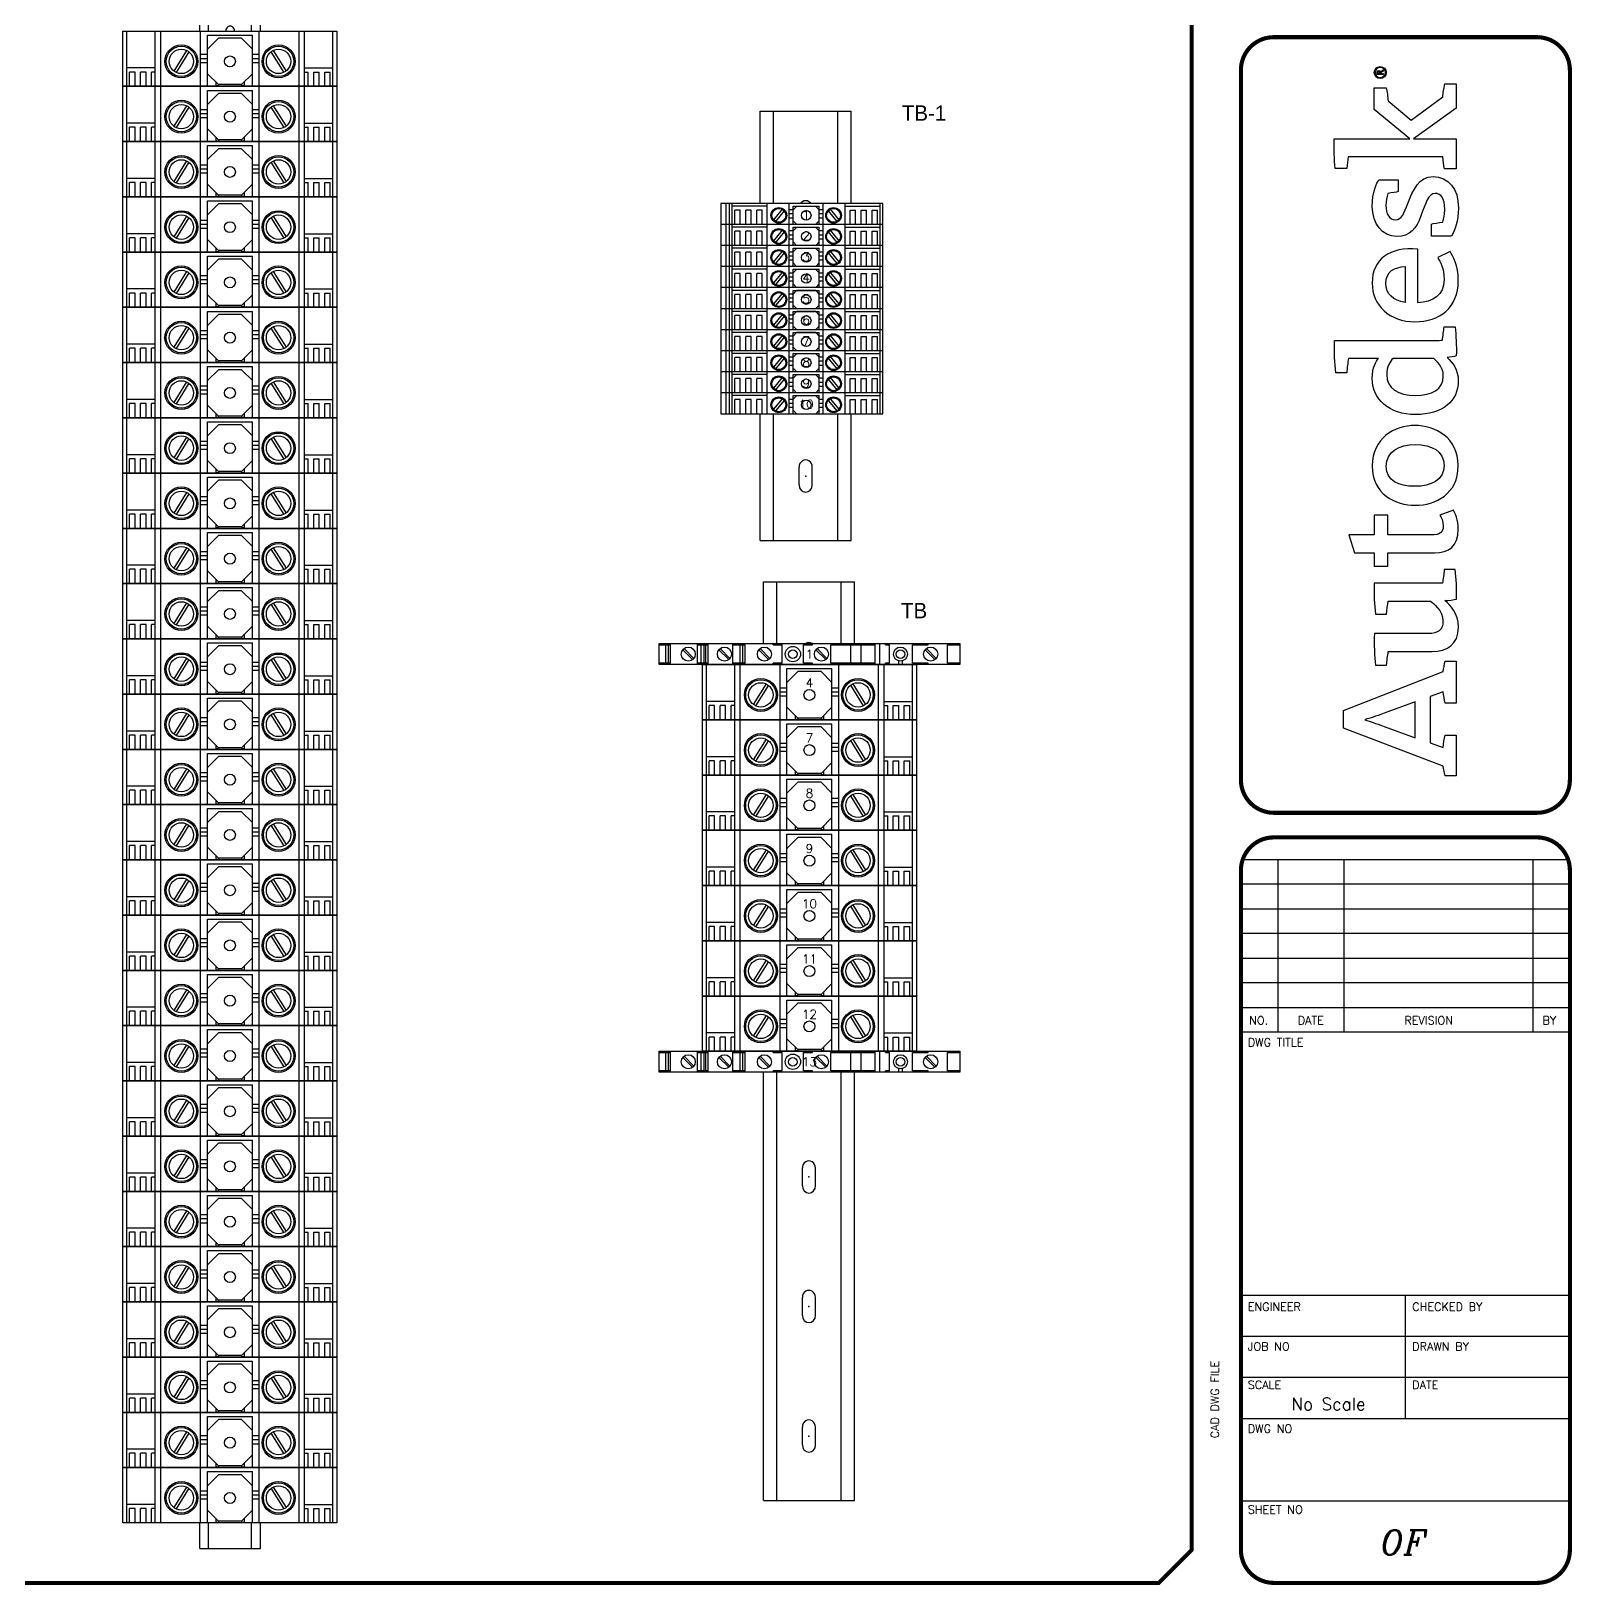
# Model space of a CAD drawing. Header units: inches. Extents: x 0 to 100, y 0 to 67.
# Drawn here: x 65.32 to 100.45, y 0.05 to 35.48 of the extents above; entities that cross this region are included whole.
import ezdxf
from ezdxf.enums import TextEntityAlignment as Align

# ---------------------------------------------------------------- set-up
doc = ezdxf.new("R2010")
doc.units = ezdxf.units.IN
doc.header["$MEASUREMENT"] = 0
for name, color, linetype in [('DEMO-MISC', 7, 'Continuous'), ('LAYER_1', 160, 'Continuous'), ('PSYMS', 7, 'Continuous'), ('PTERM', 7, 'Continuous'), ('TITLE', 7, 'Continuous')]:
    doc.layers.add(name, color=color, linetype=linetype)
doc.styles.add('ITALIC', font='ITALIC')
doc.styles.add('SIMPLEX', font='SIMPLEX')
doc.styles.add('WD', font='romans.shx')

# ---------------------------------------------------------------- blocks, each defined once
blk = doc.blocks.new('VDIN22B3')
for p, q in [((-0.69, 39.37), (0.69, 39.37)), ((-0.69, 0), (-0.69, 39.37)), ((-0.49, 0), (-0.49, 39.37)), ((0.49, 0), (0.49, 39.37)), ((0.69, 0), (0.69, 39.37)), ((-0.1, 38.274), (-0.1, 38.546)), ((0.1, 38.274), (0.1, 38.546)), ((-0.1, 36.304), (-0.1, 36.576)), ((0.1, 36.304), (0.1, 36.576)), ((-0.1, 34.334), (-0.1, 34.606)), ((0.1, 34.334), (0.1, 34.606)), ((-0.1, 32.364), (-0.1, 32.636)), ((0.1, 32.364), (0.1, 32.636)), ((-0.1, 30.394), (-0.1, 30.666)), ((0.1, 30.394), (0.1, 30.666)), ((-0.1, 28.424), (-0.1, 28.696)), ((0.1, 28.424), (0.1, 28.696)), ((-0.1, 26.454), (-0.1, 26.726)), ((0.1, 26.454), (0.1, 26.726)), ((-0.1, 24.484), (-0.1, 24.756)), ((0.1, 24.484), (0.1, 24.756)), ((-0.1, 22.514), (-0.1, 22.786)), ((0.1, 22.514), (0.1, 22.786)), ((-0.1, 20.544), (-0.1, 20.816)), ((0.1, 20.544), (0.1, 20.816)), ((-0.1, 18.574), (-0.1, 18.846)), ((0.1, 18.574), (0.1, 18.846)), ((-0.1, 16.604), (-0.1, 16.876)), ((0.1, 16.604), (0.1, 16.876)), ((-0.1, 14.634), (-0.1, 14.906)), ((0.1, 14.634), (0.1, 14.906)), ((-0.1, 12.664), (-0.1, 12.936)), ((0.1, 12.664), (0.1, 12.936)), ((-0.1, 10.694), (-0.1, 10.966)), ((0.1, 10.694), (0.1, 10.966)), ((-0.1, 8.724), (-0.1, 8.996)), ((0.1, 8.724), (0.1, 8.996)), ((-0.1, 6.754), (-0.1, 7.026)), ((0.1, 6.754), (0.1, 7.026)), ((-0.1, 4.784), (-0.1, 5.056)), ((0.1, 4.784), (0.1, 5.056)), ((-0.1, 2.814), (-0.1, 3.086)), ((0.1, 2.814), (0.1, 3.086)), ((-0.1, 0.844), (-0.1, 1.116)), ((0.1, 0.844), (0.1, 1.116)), ((-0.69, 0), (0.69, 0))]:
    blk.add_line(p, q)
for centre, start_param, end_param in [((0, 38.546), 4.712386, 7.853986), ((0, 38.274), 1.570796, 4.712386), ((0, 36.576), 4.712386, 7.853986), ((0, 36.304), 1.570796, 4.712386), ((0, 34.606), 4.712386, 7.853986), ((0, 34.334), 1.570796, 4.712386), ((0, 32.636), 4.712386, 7.853986), ((0, 32.364), 1.570796, 4.712386), ((0, 30.666), 4.712386, 7.853986), ((0, 30.394), 1.570796, 4.712386), ((0, 28.696), 4.712386, 7.853986), ((0, 28.424), 1.570796, 4.712386), ((0, 26.726), 4.712386, 7.853986), ((0, 26.454), 1.570796, 4.712386), ((0, 24.756), 4.712386, 7.853986), ((0, 24.484), 1.570796, 4.712386), ((0, 22.786), 4.712386, 7.853986), ((0, 22.514), 1.570796, 4.712386), ((0, 20.816), 4.712386, 7.853986), ((0, 20.544), 1.570796, 4.712386), ((0, 18.846), 4.712386, 7.853986), ((0, 18.574), 1.570796, 4.712386), ((0, 16.876), 4.712386, 7.853986), ((0, 16.604), 1.570796, 4.712386), ((0, 14.906), 4.712386, 7.853986), ((0, 14.634), 1.570796, 4.712386), ((0, 12.936), 4.712386, 7.853986), ((0, 12.664), 1.570796, 4.712386), ((0, 10.966), 4.712386, 7.853986), ((0, 10.694), 1.570796, 4.712386), ((0, 8.996), 4.712386, 7.853986), ((0, 8.724), 1.570796, 4.712386), ((0, 7.026), 4.712386, 7.853986), ((0, 6.754), 1.570796, 4.712386), ((0, 5.056), 4.712386, 7.853986), ((0, 4.784), 1.570796, 4.712386), ((0, 3.086), 4.712386, 7.853986), ((0, 2.814), 1.570796, 4.712386), ((0, 1.116), 4.712386, 7.853986), ((0, 0.844), 1.570796, 4.712386)]:
    blk.add_ellipse(centre, major_axis=(0, 0.109), ratio=0.917668, start_param=start_param, end_param=end_param)
for p in [(0, 38.41), (0, 36.44), (0, 34.47), (0, 32.5), (0, 30.53), (0, 28.56), (0, 26.59), (0, 24.62), (0, 22.65), (0, 20.68), (0, 18.71), (0, 16.74), (0, 14.77), (0, 12.8), (0, 10.83), (0, 8.86), (0, 6.89), (0, 4.92), (0, 2.95), (0, 0.98)]:
    blk.add_point(p)
blk = doc.blocks.new('VDIN24DD')
for p, q in [((-0.69, 6.527), (0.69, 6.527)), ((-0.69, 0), (-0.69, 6.527)), ((-0.49, 0), (-0.49, 6.527)), ((0.49, 0), (0.49, 6.527)), ((0.69, 0), (0.69, 6.527)), ((-0.1, 4.784), (-0.1, 5.056)), ((0.1, 4.784), (0.1, 5.056)), ((-0.1, 2.814), (-0.1, 3.086)), ((0.1, 2.814), (0.1, 3.086)), ((-0.1, 0.844), (-0.1, 1.116)), ((0.1, 0.844), (0.1, 1.116)), ((-0.69, 0), (0.69, 0))]:
    blk.add_line(p, q)
for centre, start_param, end_param in [((0, 5.056), 4.712386, 7.853986), ((0, 4.784), 1.570797, 4.712387), ((0, 3.086), 4.712386, 7.853986), ((0, 2.814), 1.570797, 4.712387), ((0, 1.116), 4.712386, 7.853986), ((0, 0.844), 1.570797, 4.712387)]:
    blk.add_ellipse(centre, major_axis=(0, 0.109), ratio=0.917668, start_param=start_param, end_param=end_param)
for p in [(0, 4.92), (0, 2.95), (0, 0.98)]:
    blk.add_point(p)
blk = doc.blocks.new('VDIN2544')
for p, q in [((-0.69, 13.967), (0.69, 13.967)), ((-0.69, 0), (-0.69, 13.967)), ((-0.49, 0), (-0.49, 13.967)), ((0.49, 0), (0.49, 13.967)), ((0.69, 0), (0.69, 13.967)), ((-0.1, 12.664), (-0.1, 12.936)), ((0.1, 12.664), (0.1, 12.936)), ((-0.1, 10.694), (-0.1, 10.966)), ((0.1, 10.694), (0.1, 10.966)), ((-0.1, 8.724), (-0.1, 8.996)), ((0.1, 8.724), (0.1, 8.996)), ((-0.1, 6.754), (-0.1, 7.026)), ((0.1, 6.754), (0.1, 7.026)), ((-0.1, 4.784), (-0.1, 5.056)), ((0.1, 4.784), (0.1, 5.056)), ((-0.1, 2.814), (-0.1, 3.086)), ((0.1, 2.814), (0.1, 3.086)), ((-0.1, 0.844), (-0.1, 1.116)), ((0.1, 0.844), (0.1, 1.116)), ((-0.69, 0), (0.69, 0))]:
    blk.add_line(p, q)
for centre, start_param, end_param in [((0, 12.936), 4.712386, 7.853986), ((0, 12.664), 1.570796, 4.712386), ((0, 10.966), 4.712386, 7.853986), ((0, 10.694), 1.570796, 4.712386), ((0, 8.996), 4.712386, 7.853986), ((0, 8.724), 1.570796, 4.712386), ((0, 7.026), 4.712386, 7.853986), ((0, 6.754), 1.570796, 4.712386), ((0, 5.056), 4.712386, 7.853986), ((0, 4.784), 1.570796, 4.712386), ((0, 3.086), 4.712386, 7.853986), ((0, 2.814), 1.570796, 4.712386), ((0, 1.116), 4.712386, 7.853986), ((0, 0.844), 1.570796, 4.712386)]:
    blk.add_ellipse(centre, major_axis=(0, 0.109), ratio=0.917668, start_param=start_param, end_param=end_param)
for p in [(0, 12.8), (0, 10.83), (0, 8.86), (0, 6.89), (0, 4.92), (0, 2.95), (0, 0.98)]:
    blk.add_point(p)
blk = doc.blocks.new('AI9-BLK2')
at = {"layer": 'LAYER_1', "color": 7}
blk.add_circle((0, 0), 2.03, dxfattribs=at)
blk.add_open_spline([(1.73, 0), (1.73, -1.02), (0.99, -1.75), (-0.01, -1.75), (-0.99, -1.75), (-1.73, -1.02), (-1.73, 0), (-1.73, 1.01), (-0.99, 1.75), (-0.01, 1.75), (0.99, 1.75), (1.73, 1.01), (1.73, 0)], degree=3, knots=[0, 0, 0, 0, 1, 1, 1, 2, 2, 2, 3, 3, 3, 4, 4, 4, 4], dxfattribs=at)
blk = doc.blocks.new('AI9-BLK1')
at = {"layer": 'LAYER_1', "color": 7}
for points, knots in [([(0.67, -1.05), (0.67, -1.05), (0.18, -0.36), (0.18, -0.36), (0.09, -0.24), (0.03, -0.15), (-0.06, -0.08), (0.29, -0.04), (0.5, 0.15), (0.5, 0.46), (0.5, 0.77), (0.28, 1.05), (-0.15, 1.05), (-0.15, 1.05), (-0.84, 1.05), (-0.84, 1.05), (-0.84, 1.05), (-0.84, -1.05), (-0.84, -1.05), (-0.84, -1.05), (-0.54, -1.05), (-0.54, -1.05), (-0.54, -1.05), (-0.54, -0.11), (-0.54, -0.11), (-0.37, -0.11), (-0.31, -0.16), (-0.2, -0.31), (-0.2, -0.31), (0.3, -1.05), (0.3, -1.05), (0.3, -1.05), (0.67, -1.05), (0.67, -1.05)], [0, 0, 0, 0, 1, 1, 1, 2, 2, 2, 3, 3, 3, 4, 4, 4, 5, 5, 5, 6, 6, 6, 7, 7, 7, 8, 8, 8, 9, 9, 9, 10, 10, 10, 11, 11, 11, 11]), ([(0.17, 0.46), (0.17, 0.16), (-0.08, 0.13), (-0.32, 0.13), (-0.32, 0.13), (-0.54, 0.13), (-0.54, 0.13), (-0.54, 0.13), (-0.54, 0.79), (-0.54, 0.79), (-0.54, 0.79), (-0.22, 0.79), (-0.22, 0.79), (0.06, 0.79), (0.17, 0.66), (0.17, 0.46)], [0, 0, 0, 0, 1, 1, 1, 2, 2, 2, 3, 3, 3, 4, 4, 4, 5, 5, 5, 5])]:
    blk.add_open_spline(points, degree=3, knots=knots, dxfattribs=at)
blk = doc.blocks.new('LOGO')
for points, knots in [([(35.2, 4.35), (35.2, 4.35), (22.07, 38.1), (22.07, 38.1), (22.07, 38.1), (16.08, 38.1), (16.08, 38.1), (16.08, 38.1), (3.2, 4.35), (3.2, 4.35), (2.17, 4.23), (0.92, 4), (0, 3.72), (0, 3.72), (0, 0), (0, 0), (0, 0), (13.72, 0), (13.72, 0), (13.72, 0), (13.72, 3.72), (13.72, 3.72), (12.41, 4), (10.86, 4.29), (9.49, 4.4), (9.49, 4.4), (11.09, 8.81), (11.09, 8.81), (11.09, 8.81), (26.77, 8.81), (26.77, 8.81), (26.77, 8.81), (28.39, 4.35), (28.39, 4.35), (27.02, 4.23), (25.77, 4), (24.51, 3.72), (24.51, 3.72), (24.51, 0), (24.51, 0), (24.51, 0), (38.69, 0), (38.69, 0), (38.69, 0), (38.69, 3.72), (38.69, 3.72), (37.89, 3.95), (36, 4.35), (35.2, 4.35)], [0, 0, 0, 0, 1, 1, 1, 2, 2, 2, 3, 3, 3, 4, 4, 4, 5, 5, 5, 6, 6, 6, 7, 7, 7, 8, 8, 8, 9, 9, 9, 10, 10, 10, 11, 11, 11, 12, 12, 12, 13, 13, 13, 14, 14, 14, 15, 15, 15, 16, 16, 16, 16]), ([(147.12, 4.68), (147.07, 5.37), (147.05, 6.12), (147.05, 6.92), (147.05, 6.92), (147.05, 41.08), (147.05, 41.08), (143.39, 41.25), (139.27, 41.02), (136.06, 40.68), (136.06, 40.68), (136.06, 36.96), (136.06, 36.96), (137.72, 36.84), (139.61, 36.61), (140.98, 36.38), (140.98, 36.38), (140.99, 36.38), (140.99, 36.38), (140.99, 36.38), (140.99, 26.2), (140.99, 26.2), (139.96, 27.06), (137.95, 28.38), (134.29, 28.38), (127.26, 28.38), (121.99, 22.6), (121.99, 13.79), (121.99, 4.52), (126.57, -0.69), (133.38, -0.69), (137.1, -0.69), (139.61, 1.09), (141.27, 3.09), (141.33, 2.12), (141.61, 0.63), (141.84, 0), (145.22, -0.17), (148.71, 0.06), (151.68, 0.4), (151.68, 0.4), (151.68, 4.12), (151.68, 4.12), (150.22, 4.23), (148.43, 4.45), (147.12, 4.68)], [0, 0, 0, 0, 1, 1, 1, 2, 2, 2, 3, 3, 3, 4, 4, 4, 5, 5, 5, 6, 6, 6, 7, 7, 7, 8, 8, 8, 9, 9, 9, 10, 10, 10, 11, 11, 11, 12, 12, 12, 13, 13, 13, 14, 14, 14, 15, 15, 15, 15]), ([(229.37, 4.57), (229.37, 4.57), (221.51, 15.23), (221.51, 15.23), (221.51, 15.23), (227.98, 23.01), (227.98, 23.01), (229.35, 23.12), (231.27, 23.34), (232.41, 23.63), (232.41, 23.63), (232.41, 27.69), (232.41, 27.69), (232.41, 27.69), (225.02, 27.69), (225.02, 27.69), (225.02, 27.69), (215.2, 15.61), (215.2, 15.61), (215.2, 15.61), (215.2, 41.19), (215.2, 41.19), (211.84, 41.34), (208.17, 41.17), (205.13, 40.88), (205.13, 40.88), (205.13, 36.94), (205.13, 36.94), (206.54, 36.82), (208.02, 36.64), (209.13, 36.45), (209.13, 36.45), (209.13, 4.51), (209.13, 4.51), (207.75, 4.41), (206.35, 4.21), (205.07, 3.95), (205.07, 3.95), (205.07, 0), (205.07, 0), (205.07, 0), (215.2, 0), (215.2, 0), (215.2, 0), (215.2, 14.46), (215.2, 14.46), (215.2, 14.46), (225.55, 0), (225.55, 0), (225.55, 0), (233.71, 0), (233.71, 0), (233.71, 0), (233.71, 3.82), (233.71, 3.82), (232.17, 4.17), (230.63, 4.4), (229.37, 4.57)], [0, 0, 0, 0, 1, 1, 1, 2, 2, 2, 3, 3, 3, 4, 4, 4, 5, 5, 5, 6, 6, 6, 7, 7, 7, 8, 8, 8, 9, 9, 9, 10, 10, 10, 11, 11, 11, 12, 12, 12, 13, 13, 13, 14, 14, 14, 15, 15, 15, 16, 16, 16, 17, 17, 17, 18, 18, 18, 19, 19, 19, 19]), ([(70.82, 23.06), (70.82, 23.06), (70.82, 27.69), (70.82, 27.69), (70.82, 27.69), (75.28, 27.69), (75.28, 27.69), (75.28, 27.69), (75.28, 34.33), (75.28, 34.33), (75.28, 34.33), (81.35, 36.24), (81.35, 36.24), (81.35, 36.24), (81.35, 27.69), (81.35, 27.69), (81.35, 27.69), (88.04, 27.69), (88.04, 27.69), (88.04, 27.69), (88.04, 23.06), (88.04, 23.06), (88.04, 23.06), (81.35, 23.06), (81.35, 23.06), (81.35, 23.06), (81.35, 8.35), (81.35, 8.35), (81.35, 5.61), (82.09, 4.35), (84.32, 4.35), (85.98, 4.35), (87.47, 5.15), (87.98, 5.49), (87.98, 5.49), (89.7, 0.92), (89.7, 0.92), (88.67, 0.34), (86.5, -0.69), (83.24, -0.69), (77.57, -0.69), (75.28, 2.4), (75.28, 7.38), (75.28, 7.38), (75.28, 23.06), (75.28, 23.06), (75.28, 23.06), (70.82, 23.06), (70.82, 23.06)], [0, 0, 0, 0, 1, 1, 1, 2, 2, 2, 3, 3, 3, 4, 4, 4, 5, 5, 5, 6, 6, 6, 7, 7, 7, 8, 8, 8, 9, 9, 9, 10, 10, 10, 11, 11, 11, 12, 12, 12, 13, 13, 13, 14, 14, 14, 15, 15, 15, 16, 16, 16, 16]), ([(12.84, 13.84), (12.84, 13.84), (16.64, 24.31), (16.64, 24.31), (17.79, 27.46), (18.19, 28.83), (18.82, 30.89), (18.82, 30.89), (18.93, 30.89), (18.93, 30.89), (19.56, 28.89), (19.96, 27.52), (21.1, 24.31), (21.1, 24.31), (24.91, 13.84), (24.91, 13.84), (24.91, 13.84), (12.84, 13.84), (12.84, 13.84)], [0, 0, 0, 0, 1, 1, 1, 2, 2, 2, 3, 3, 3, 4, 4, 4, 5, 5, 5, 6, 6, 6, 6]), ([(59.65, -0.06), (59.48, 0.63), (59.2, 2.57), (59.14, 3.83), (57.76, 2), (54.9, -0.74), (50.21, -0.74), (44.21, -0.74), (41.98, 3.15), (41.98, 8.07), (41.98, 8.07), (41.98, 22.94), (41.98, 22.94), (40.6, 23.17), (38.77, 23.4), (37.34, 23.51), (37.34, 23.51), (37.34, 27.29), (37.34, 27.29), (40.32, 27.57), (44.38, 27.8), (48.04, 27.63), (48.04, 27.63), (48.04, 9.33), (48.04, 9.33), (48.04, 6.24), (49.13, 4.46), (52.27, 4.46), (55.76, 4.46), (58.39, 7.89), (58.97, 8.64), (58.97, 8.64), (58.97, 23), (58.97, 23), (57.76, 23.17), (56.05, 23.4), (54.62, 23.51), (54.62, 23.51), (54.62, 27.29), (54.62, 27.29), (57.59, 27.69), (61.54, 27.8), (65.03, 27.69), (65.03, 27.69), (65.03, 4.63), (65.03, 4.63), (66.35, 4.4), (68.12, 4.18), (69.61, 4.06), (69.61, 4.06), (69.61, 0.34), (69.61, 0.34), (66.69, 0), (62.97, -0.23), (59.65, -0.06)], [0, 0, 0, 0, 1, 1, 1, 2, 2, 2, 3, 3, 3, 4, 4, 4, 5, 5, 5, 6, 6, 6, 7, 7, 7, 8, 8, 8, 9, 9, 9, 10, 10, 10, 11, 11, 11, 12, 12, 12, 13, 13, 13, 14, 14, 14, 15, 15, 15, 16, 16, 16, 17, 17, 17, 18, 18, 18, 18]), ([(104.75, -0.69), (95.2, -0.69), (91.36, 6.98), (91.36, 13.79), (91.36, 20.6), (95.08, 28.38), (104.64, 28.38), (114.13, 28.38), (118.31, 20.77), (118.31, 13.96), (118.31, 7.21), (114.25, -0.69), (104.75, -0.69)], [0, 0, 0, 0, 1, 1, 1, 2, 2, 2, 3, 3, 3, 4, 4, 4, 4]), ([(167.59, 4.06), (171.42, 4.06), (173.77, 5.49), (175.03, 6.24), (175.03, 6.24), (177.14, 2.06), (177.14, 2.06), (175.54, 1.09), (172.57, -0.69), (167.19, -0.69), (158.15, -0.69), (153.35, 5.49), (153.35, 14.02), (153.35, 22.48), (158.9, 28.38), (166.45, 28.38), (174.57, 28.38), (178.75, 22.48), (177.89, 12.93), (177.89, 12.93), (159.75, 12.93), (159.75, 12.93), (160.04, 7.89), (162.33, 4.06), (167.59, 4.06)], [0, 0, 0, 0, 1, 1, 1, 2, 2, 2, 3, 3, 3, 4, 4, 4, 5, 5, 5, 6, 6, 6, 7, 7, 7, 8, 8, 8, 8]), ([(193.34, 16.37), (190.23, 17.59), (187.77, 18.32), (187.77, 20.51), (187.77, 22.57), (189.85, 23.75), (192.61, 23.75), (194.13, 23.75), (195.63, 23.45), (196.75, 23.05), (196.92, 21.88), (197.07, 20.09), (197.32, 19.59), (197.32, 19.59), (201.33, 19.59), (201.33, 19.59), (201.33, 19.59), (201.33, 26.12), (201.33, 26.12), (200.23, 26.79), (197.13, 28.37), (192.35, 28.37), (186.46, 28.37), (182.17, 24.96), (182.17, 20.07), (182.17, 15.66), (184.93, 13.39), (189.13, 11.89), (193.39, 10.37), (196.74, 9.33), (196.74, 7.16), (196.74, 5.06), (194.96, 3.86), (191.41, 3.86), (189.95, 3.86), (188.14, 4.14), (187.03, 4.55), (186.85, 5.85), (186.59, 7.84), (186.3, 8.37), (186.3, 8.37), (182.29, 8.37), (182.29, 8.37), (182.29, 8.37), (182.29, 1.6), (182.29, 1.6), (182.29, 1.6), (182.29, 1.6), (182.29, 1.6), (184.06, 0.46), (187.46, -0.76), (191.78, -0.76), (198.3, -0.76), (202.45, 2.57), (202.45, 7.83), (202.45, 12.53), (197.83, 14.62), (193.34, 16.37)], [0, 0, 0, 0, 1, 1, 1, 2, 2, 2, 3, 3, 3, 4, 4, 4, 5, 5, 5, 6, 6, 6, 7, 7, 7, 8, 8, 8, 9, 9, 9, 10, 10, 10, 11, 11, 11, 12, 12, 12, 13, 13, 13, 14, 14, 14, 15, 15, 15, 16, 16, 16, 17, 17, 17, 18, 18, 18, 19, 19, 19, 19]), ([(104.52, 23.63), (99.6, 23.63), (97.77, 19.45), (97.77, 13.96), (97.77, 8.47), (99.89, 4.12), (104.81, 4.12), (109.78, 4.12), (111.84, 8.24), (111.84, 13.79), (111.84, 19.28), (109.5, 23.63), (104.52, 23.63)], [0, 0, 0, 0, 1, 1, 1, 2, 2, 2, 3, 3, 3, 4, 4, 4, 4]), ([(140.99, 7.61), (140.3, 6.69), (138.18, 4.35), (135.04, 4.35), (130.46, 4.35), (128.46, 8.12), (128.46, 13.84), (128.46, 19.62), (130.92, 23.46), (135.38, 23.46), (138.3, 23.46), (139.9, 22.31), (140.99, 21.34), (140.99, 21.34), (140.99, 7.61), (140.99, 7.61)], [0, 0, 0, 0, 1, 1, 1, 2, 2, 2, 3, 3, 3, 4, 4, 4, 5, 5, 5, 5]), ([(172, 17.28), (171.88, 20.77), (170.39, 23.74), (166.33, 23.74), (162.61, 23.74), (160.55, 21.22), (159.92, 17.28), (159.92, 17.28), (172, 17.28), (172, 17.28)], [0, 0, 0, 0, 1, 1, 1, 2, 2, 2, 3, 3, 3, 3])]:
    blk.add_open_spline(points, degree=3, knots=knots)
for name, p in [('AI9-BLK2', (237.56, 25.66)), ('AI9-BLK1', (237.76, 25.67))]:
    blk.add_blockref(name, p)
blk = doc.blocks.new('acade_title')
at = {"layer": 'TITLE'}
for p, q in [((30.969, 5.531), (33.469, 5.531)), ((31.25, 5.531), (31.25, 4.219)), ((31.75, 5.531), (31.75, 4.219)), ((33.188, 5.531), (33.188, 4.219)), ((30.969, 5.344), (33.469, 5.344)), ((30.969, 5.156), (33.469, 5.156)), ((30.969, 4.969), (33.469, 4.969)), ((30.969, 4.781), (33.469, 4.781)), ((30.969, 4.594), (33.469, 4.594)), ((30.969, 4.406), (33.469, 4.406)), ((30.969, 4.219), (33.469, 4.219)), ((30.594, 0.281), (30.594, 2.214)), ((30.969, 2.219), (33.469, 2.219)), ((32.219, 1.281), (32.219, 2.219)), ((30.969, 1.906), (33.469, 1.906)), ((30.969, 1.594), (33.469, 1.594)), ((30.969, 1.281), (33.469, 1.281)), ((30.969, 0.656), (33.469, 0.656))]:
    blk.add_line(p, q, dxfattribs=at)
at = {"layer": 'TITLE', "const_width": 0.0312}
blk.add_lwpolyline([(30.594, 0.281), (30.594, 22.177), (30.344, 22.427), (0.281, 22.427), (0.031, 22.177), (0.031, 0.281), (0.281, 0.031), (30.344, 0.031)], close=True, dxfattribs=at)
for points in [[(31.219, 11.781, 0.414214), (30.969, 11.531, 0.414214)], [(33.469, 11.531, 0.414214), (33.219, 11.781, 0.414214)], [(30.969, 6.135, 0.414214), (31.219, 5.885, 0.414214)], [(33.219, 5.885, 0.414214), (33.469, 6.135, 0.414214)], [(31.219, 5.698, 0.414214), (30.969, 5.448, 0.414214)], [(33.469, 5.448, 0.414214), (33.219, 5.698, 0.414214)], [(30.969, 0.281, 0.414214), (31.219, 0.031, 0.414214)], [(33.219, 0.031, 0.414214), (33.469, 0.281, 0.414214)]]:
    blk.add_lwpolyline(points, format="xyb", dxfattribs=at)
for points in [[(31.219, 11.781), (33.219, 11.781)], [(31.219, 5.885), (33.219, 5.885)], [(31.219, 5.698), (33.219, 5.698)], [(30.969, 5.448), (30.969, 0.281)], [(33.469, 5.448), (33.469, 0.281)], [(31.219, 0.031), (33.219, 0.031)]]:
    blk.add_lwpolyline(points, dxfattribs=at)
at = {"layer": 'TITLE', "color": 7, "const_width": 0.0312}
for points in [[(30.969, 11.531), (30.969, 6.135)], [(33.469, 11.531), (33.469, 6.135)]]:
    blk.add_lwpolyline(points, dxfattribs=at)
at = {"xscale": 0.02250000000000085, "yscale": 0.02250000000000085, "zscale": 0.02250000000000085, "rotation": 90}
blk.add_blockref('LOGO', (32.605, 6.167), dxfattribs=at)
at = {"layer": 'TITLE', "color": 1}
for s, height, style, p in [('NO.', 0.0625, 'SIMPLEX', (31.104, 4.307)), ('DATE', 0.0625, 'SIMPLEX', (31.5, 4.307)), ('REVISION', 0.0625, 'SIMPLEX', (32.396, 4.307)), ('BY', 0.0625, 'SIMPLEX', (33.313, 4.307)), ('OF', 0.1875, 'ITALIC', (32.208, 0.339))]:
    blk.add_text(s, height=height, dxfattribs=dict(at, style=style)).set_placement(p, align=Align.MIDDLE)
at = {"layer": 'TITLE', "color": 1, "style": 'SIMPLEX'}
for s, p in [('DWG TITLE', (31.021, 4.109)), ('ENGINEER', (31.021, 2.099)), ('CHECKED BY', (32.271, 2.099)), ('JOB NO', (31.021, 1.797)), ('DRAWN BY', (32.271, 1.797)), ('SCALE', (31.021, 1.505)), ('DATE', (32.271, 1.505)), ('DWG NO', (31.021, 1.172)), ('SHEET NO', (31.021, 0.557))]:
    blk.add_text(s, height=0.0625, dxfattribs=at).set_placement(p)
blk.add_text('CAD DWG FILE', height=0.0625, rotation=90, dxfattribs=at).set_placement((30.802, 1.13))
at = {"layer": 'TITLE', "color": 1, "style": 'ITALIC'}
for tag, height, p in [('TITLE#1', 0.125, (32.156, 3.406)), ('TITLE#2', 0.125, (32.156, 3.204)), ('TITLE#3', 0.125, (32.156, 3.001)), ('TITLE#4', 0.125, (32.156, 2.799)), ('DWG#', 0.2, (32.156, 0.826))]:
    blk.add_attdef(tag, text='', height=height, dxfattribs=at).set_placement(p, align=Align.CENTER)
at = {"layer": 'TITLE', "color": 1, "style": 'SIMPLEX'}
blk.add_attdef('CAD#', (30.826, 1.958), '', height=0.0938, rotation=90, dxfattribs=at)
at = {"layer": 'TITLE', "color": 1}
for tag, p, height, style in [('ENGINEER', (31.237, 1.958), 0.0938, 'ITALIC'), ('CHKDBY', (32.424, 1.958), 0.0938, 'ITALIC'), ('JOB#', (31.464, 1.644), 0.0938, 'SIMPLEX'), ('DRAWNBY', (32.494, 1.644), 0.0938, 'ITALIC'), ('SCALE', (31.353, 1.344), 0.0938, 'SIMPLEX'), ('DATE', (32.408, 1.344), 0.0938, 'SIMPLEX'), ('SHTS', (32.532, 0.25), 0.2, 'ITALIC')]:
    blk.add_attdef(tag, p, '', height=height, dxfattribs=dict(at, style=style))
at = {"layer": 'TITLE', "color": 1, "style": 'ITALIC'}
blk.add_attdef('SH#', text='', height=0.2, dxfattribs=at).set_placement((31.881, 0.25), align=Align.RIGHT)
at = {"layer": 'TITLE', "color": 7, "flags": 9}
blk.add_attdef('WD_TB', (31.219, 0.031), '', height=0.125, dxfattribs=at)
blk = doc.blocks.new('DN-T1_0')
at = {"style": 'WD', "flags": 1}
for tag, height, p in [('INST', 0.125, (0.008, 0.421)), ('LOC', 0.125, (0.008, 0.245)), ('WDBLKNAM', 0.05, (0, -0.884)), ('CAT', 0.05, (0, -0.812)), ('ASSYCODE', 0.05, (0, -1.042)), ('FP', 0.05, (0, -0.955)), ('FPT', 0.05, (0.141, -0.955))]:
    blk.add_attdef(tag, text='', height=height, dxfattribs=at).set_placement(p, align=Align.CENTER)
blk.add_wipeout([(1.22, 0), (1.22, -0.63), (-1.22, -0.63), (-1.22, 0)])
for p, q in [((-1.174, -0.63), (-1.174, 0)), ((-0.851, -0.63), (-0.851, 0)), ((-0.788, -0.63), (-0.788, 0)), ((-0.335, -0.63), (-0.335, 0)), ((-0.257, -0.046), (0.257, -0.046)), ((-0.257, -0.63), (-0.257, -0.046)), ((-0.257, -0.206), (-0.132, -0.081)), ((0.132, -0.081), (-0.132, -0.081)), ((0.257, -0.206), (0.132, -0.081)), ((0.257, -0.63), (0.257, -0.046)), ((0.335, -0.63), (0.335, 0)), ((0.788, -0.63), (0.788, 0)), ((0.851, -0.63), (0.851, 0)), ((1.174, -0.63), (1.174, 0)), ((-0.494, -0.221), (-0.64, -0.456)), ((-0.468, -0.236), (-0.614, -0.471)), ((-0.257, -0.269), (-0.335, -0.269)), ((-0.257, -0.315), (-0.335, -0.315)), ((0.335, -0.269), (0.257, -0.269)), ((0.335, -0.315), (0.257, -0.315)), ((0.468, -0.236), (0.614, -0.471)), ((0.494, -0.221), (0.64, -0.456)), ((-0.851, -0.421), (-1.174, -0.421)), ((-1.143, -0.63), (-1.143, -0.467)), ((-1.081, -0.467), (-1.143, -0.467)), ((-1.081, -0.63), (-1.081, -0.467)), ((-0.956, -0.467), (-1.018, -0.467)), ((-1.018, -0.63), (-1.018, -0.467)), ((-0.956, -0.63), (-0.956, -0.467)), ((-0.893, -0.63), (-0.893, -0.467)), ((-0.851, -0.467), (-0.893, -0.467)), ((-0.257, -0.361), (-0.335, -0.361)), ((-0.132, -0.611), (-0.257, -0.486)), ((0.132, -0.611), (0.257, -0.486)), ((0.335, -0.361), (0.257, -0.361)), ((0.851, -0.421), (1.174, -0.421)), ((0.851, -0.467), (0.893, -0.467)), ((0.893, -0.63), (0.893, -0.467)), ((0.955, -0.63), (0.955, -0.467)), ((0.955, -0.467), (1.018, -0.467)), ((1.018, -0.63), (1.018, -0.467)), ((1.081, -0.63), (1.081, -0.467)), ((1.081, -0.467), (1.143, -0.467)), ((1.143, -0.63), (1.143, -0.467)), ((-0.162, -0.581), (-0.162, -0.619)), ((-0.139, -0.626), (-0.155, -0.626)), ((0.132, -0.611), (-0.132, -0.611)), ((-0.132, -0.611), (-0.132, -0.619)), ((0.132, -0.611), (0.132, -0.619)), ((0.155, -0.626), (0.139, -0.626)), ((0.162, -0.581), (0.162, -0.619))]:
    blk.add_line(p, q)
blk.add_lwpolyline([(1.22, 0), (1.22, -0.63), (-1.22, -0.63), (-1.22, 0)], close=True)
for centre, radius in [((-0.554, -0.346), 0.188), ((-0.554, -0.346), 0.173), ((0.554, -0.346), 0.188), ((0.554, -0.346), 0.173), ((-0.554, -0.346), 0.139), ((0, -0.346), 0.0625), ((0.554, -0.346), 0.139)]:
    blk.add_circle(centre, radius)
for centre, start, end in [((-0.155, -0.619), 180, 270), ((-0.139, -0.619), 270, 0), ((0.139, -0.619), 180, 270), ((0.155, -0.619), 270, 0)]:
    blk.add_arc(centre, 0.007, start, end)
for tag, height, p in [('P_TAGSTRIP', 0.125, (0.008, 0.068)), ('MFG', 0.05, (0, -0.741))]:
    blk.add_attdef(tag, text='', height=height, dxfattribs=at).set_placement(p, align=Align.CENTER)
at = {"style": 'WD'}
for tag in ['WIRENO', 'TERM']:
    blk.add_attdef(tag, text='', height=0.1, dxfattribs=at).set_placement((0, -0.208), align=Align.MIDDLE_CENTER)
at = {"style": 'WD', "width": 0.8}
blk.add_attdef('WIRENOL', text='', height=0.1, dxfattribs=at).set_placement((-1.29, -0.315), align=Align.MIDDLE_RIGHT)
blk.add_attdef('WIRENOR', text='', height=0.1, dxfattribs=at).set_placement((1.29, -0.315), align=Align.MIDDLE_LEFT)
at = {"style": 'WD', "flags": 1}
blk.add_attdef('TERMDESCL', text='', height=0.05, dxfattribs=at).set_placement((-1.287, -0.43), align=Align.MIDDLE_RIGHT)
blk.add_attdef('TERMDESCR', text='', height=0.05, dxfattribs=at).set_placement((1.29, -0.43), align=Align.MIDDLE_LEFT)
blk = doc.blocks.new('DN-T10')
at = {"style": 'WD', "flags": 1}
for tag, height, p in [('INST', 0.125, (0.008, 0.421)), ('LOC', 0.125, (0.008, 0.245)), ('WDBLKNAM', 0.05, (0, -0.497)), ('CAT', 0.05, (0, -0.426)), ('FP', 0.05, (0, -0.569)), ('FPT', 0.05, (0.141, -0.569)), ('ASSYCODE', 0.05, (0, -0.656))]:
    blk.add_attdef(tag, text='', height=height, dxfattribs=at).set_placement(p, align=Align.CENTER)
blk.add_wipeout([(-0.975, -0.238), (0.875, -0.238), (0.875, 0), (-0.975, 0)])
for p, q in [((-0.912, -0.24), (-0.912, 0)), ((-0.875, -0.24), (-0.875, 0)), ((-0.844, -0.24), (-0.844, 0)), ((-0.445, -0.24), (-0.445, 0)), ((-0.195, -0.24), (-0.195, 0)), ((0.195, -0.24), (0.195, 0)), ((0.445, -0.24), (0.445, 0)), ((-0.445, -0.031), (-0.844, -0.031)), ((-0.813, -0.24), (-0.813, -0.077)), ((-0.751, -0.077), (-0.813, -0.077)), ((-0.751, -0.24), (-0.751, -0.077)), ((-0.688, -0.24), (-0.688, -0.077)), ((-0.626, -0.077), (-0.688, -0.077)), ((-0.626, -0.24), (-0.626, -0.077)), ((-0.563, -0.24), (-0.563, -0.077)), ((-0.501, -0.077), (-0.563, -0.077)), ((-0.501, -0.24), (-0.501, -0.077)), ((-0.275, -0.066), (-0.373, -0.186)), ((-0.252, -0.085), (-0.35, -0.205)), ((-0.149, -0.074), (-0.195, -0.074)), ((-0.149, -0.12), (-0.195, -0.12)), ((-0.149, -0.166), (-0.195, -0.166)), ((-0.149, -0.24), (-0.149, -0.031)), ((-0.149, -0.031), (0.149, -0.031)), ((-0.149, -0.073), (-0.109, -0.033)), ((0.109, -0.033), (-0.109, -0.033)), ((0.109, -0.033), (0.149, -0.073)), ((0.149, -0.24), (0.149, -0.031)), ((0.195, -0.074), (0.149, -0.074)), ((0.195, -0.12), (0.149, -0.12)), ((0.195, -0.166), (0.149, -0.166)), ((0.252, -0.085), (0.35, -0.205)), ((0.275, -0.066), (0.373, -0.186)), ((0.445, -0.031), (0.844, -0.031)), ((0.501, -0.077), (0.563, -0.077)), ((0.501, -0.24), (0.501, -0.077)), ((0.563, -0.24), (0.563, -0.077)), ((0.626, -0.24), (0.626, -0.077)), ((0.626, -0.077), (0.688, -0.077)), ((0.688, -0.24), (0.688, -0.077)), ((0.751, -0.24), (0.751, -0.077)), ((0.751, -0.077), (0.813, -0.077)), ((0.813, -0.24), (0.813, -0.077)), ((0.844, -0.24), (0.844, 0)), ((-0.149, -0.198), (-0.109, -0.238)), ((0.109, -0.238), (0.149, -0.198))]:
    blk.add_line(p, q)
blk.add_lwpolyline([(-0.975, -0.238), (0.875, -0.238), (0.875, 0), (-0.975, 0)], close=True)
for centre, radius in [((-0.312, -0.136), 0.0895), ((-0.312, -0.136), 0.0789), ((0, -0.136), 0.0547), ((0.312, -0.136), 0.0895), ((0.312, -0.136), 0.0789)]:
    blk.add_circle(centre, radius)
for tag, height, p in [('P_TAGSTRIP', 0.125, (0.008, 0.068)), ('MFG', 0.05, (0, -0.354))]:
    blk.add_attdef(tag, text='', height=height, dxfattribs=at).set_placement(p, align=Align.CENTER)
at = {"style": 'WD', "width": 0.8}
blk.add_attdef('WIRENOL', text='', height=0.1, dxfattribs=at).set_placement((-1.045, -0.12), align=Align.MIDDLE_RIGHT)
at = {"style": 'WD'}
for tag in ['WIRENO', 'TERM']:
    blk.add_attdef(tag, text='', height=0.1, dxfattribs=at).set_placement((0, -0.129), align=Align.MIDDLE_CENTER)
at = {"style": 'WD', "width": 0.8}
blk.add_attdef('WIRENOR', text='', height=0.1, dxfattribs=at).set_placement((0.945, -0.12), align=Align.MIDDLE_LEFT)
at = {"style": 'WD', "flags": 1}
blk.add_attdef('TERMDESCL', text='', height=0.05, dxfattribs=at).set_placement((-1.042, -0.235), align=Align.MIDDLE_RIGHT)
blk.add_attdef('TERMDESCR', text='', height=0.05, dxfattribs=at).set_placement((0.945, -0.235), align=Align.MIDDLE_LEFT)
blk = doc.blocks.new('1011-3jf')
at = {"style": 'WD', "flags": 1}
for tag, height, p in [('INST', 0.125, (0.008, 0.421)), ('LOC', 0.125, (0.008, 0.245)), ('MFG', 0.05, (0, -0.382)), ('WDBLKNAM', 0.05, (0, -0.525)), ('CAT', 0.05, (0, -0.454)), ('ASSYCODE', 0.05, (0, -0.684)), ('FP', 0.05, (0, -0.597)), ('FPT', 0.05, (0.141, -0.597))]:
    blk.add_attdef(tag, text='', height=height, dxfattribs=at).set_placement(p, align=Align.CENTER)
for tag, p in [('L02PINL', (-1.317, -0.362)), ('L03PINL', (-1.317, -0.427))]:
    blk.add_attdef(tag, text='', height=0.05, dxfattribs=at).set_placement(p, align=Align.MIDDLE_RIGHT)
for tag, p in [('L02PINR', (1.318, -0.362)), ('L03PINR', (1.318, -0.427))]:
    blk.add_attdef(tag, text='', height=0.05, dxfattribs=at).set_placement(p, align=Align.MIDDLE_LEFT)
blk.add_attdef('L03TERM', text='', height=0.1, dxfattribs=at).set_placement((0, -0.459), align=Align.MIDDLE_CENTER)
blk.add_wipeout([(1.714, 0), (1.714, -0.238), (-1.714, -0.238), (-1.714, 0)])
for p, q in [((-1.277, -0.238), (-1.277, 0)), ((-1.153, -0.238), (-1.153, 0)), ((-0.872, -0.238), (-0.872, 0)), ((-0.412, -0.015), (-0.412, 0)), ((0.034, -0.015), (0.034, 0)), ((-1.714, -0.015), (-1.585, -0.015)), ((-1.638, -0.223), (-1.638, -0.015)), ((-1.608, -0.223), (-1.608, -0.015)), ((-1.585, -0.223), (-1.585, -0.015)), ((-1.332, -0.182), (-1.444, -0.07)), ((-1.318, -0.168), (-1.43, -0.056)), ((-1.277, -0.015), (-1.153, -0.015)), ((-1.233, -0.223), (-1.233, -0.015)), ((-1.202, -0.223), (-1.202, -0.015)), ((-1.182, -0.223), (-1.182, -0.015)), ((-0.92, -0.182), (-1.032, -0.07)), ((-0.906, -0.168), (-1.018, -0.056)), ((-0.872, -0.015), (-0.734, -0.015)), ((-0.788, -0.223), (-0.788, -0.015)), ((-0.76, -0.223), (-0.76, -0.015)), ((-0.734, -0.223), (-0.734, -0.015)), ((-0.465, -0.182), (-0.577, -0.07)), ((-0.451, -0.168), (-0.563, -0.056)), ((-0.412, -0.015), (-0.312, -0.015)), ((-0.312, -0.223), (-0.312, -0.015)), ((-0.067, -0.223), (-0.067, -0.015)), ((-0.067, -0.015), (0.034, -0.015)), ((0.034, -0.015), (-0.067, -0.015)), ((0.185, -0.182), (0.073, -0.07)), ((0.199, -0.168), (0.087, -0.056)), ((0.244, -0.223), (0.244, -0.015)), ((0.244, -0.015), (0.751, -0.015)), ((0.47, -0.223), (0.47, -0.015)), ((0.588, -0.223), (0.588, -0.015)), ((0.751, -0.238), (0.751, 0)), ((0.803, -0.238), (0.803, 0)), ((0.867, -0.015), (0.867, 0)), ((0.867, -0.015), (0.911, -0.015)), ((0.911, -0.223), (0.911, -0.015)), ((1.173, -0.223), (1.173, -0.015)), ((1.173, -0.015), (1.354, -0.015)), ((1.431, -0.182), (1.319, -0.07)), ((1.445, -0.168), (1.333, -0.056)), ((1.354, -0.015), (1.354, 0)), ((1.572, -0.223), (1.572, -0.015)), ((1.572, -0.015), (1.714, -0.015)), ((-1.585, -0.223), (-1.714, -0.223)), ((-1.153, -0.223), (-1.277, -0.223)), ((-0.734, -0.223), (-0.872, -0.223)), ((-0.412, -0.238), (-0.412, -0.223)), ((-0.312, -0.223), (-0.412, -0.223)), ((-0.067, -0.223), (0.034, -0.223)), ((0.034, -0.223), (-0.067, -0.223)), ((0.034, -0.238), (0.034, -0.223)), ((0.751, -0.223), (0.244, -0.223)), ((0.911, -0.223), (0.867, -0.223)), ((0.867, -0.238), (0.867, -0.223)), ((1.018, -0.238), (1.018, -0.196)), ((1.06, -0.238), (1.06, -0.196)), ((1.354, -0.223), (1.173, -0.223)), ((1.354, -0.238), (1.354, -0.223)), ((1.714, -0.223), (1.572, -0.223))]:
    blk.add_line(p, q)
blk.add_lwpolyline([(1.714, 0), (1.714, -0.238), (-1.714, -0.238), (-1.714, 0)], close=True)
for centre, radius in [((-1.381, -0.119), 0.08), ((-0.969, -0.119), 0.08), ((-0.514, -0.119), 0.08), ((-0.189, -0.119), 0.0875), ((-0.189, -0.119), 0.049), ((0.136, -0.119), 0.08), ((1.038, -0.119), 0.08), ((1.038, -0.119), 0.049), ((1.382, -0.119), 0.08)]:
    blk.add_circle(centre, radius)
blk.add_attdef('P_TAGSTRIP', text='', height=0.125, dxfattribs=at).set_placement((0.008, 0.068), align=Align.CENTER)
at = {"style": 'WD', "width": 0.8}
for tag, p in [('WIRENOL', (-1.749, -0.109)), ('L02WIRENOL', (-1.749, -0.242)), ('L03WIRENOL', (-1.749, -0.374))]:
    blk.add_attdef(tag, text='', height=0.1, dxfattribs=at).set_placement(p, align=Align.MIDDLE_RIGHT)
at = {"style": 'WD'}
for tag in ['WIRENO', 'TERM']:
    blk.add_attdef(tag, text='', height=0.1, dxfattribs=at).set_placement((0, -0.119), align=Align.MIDDLE_CENTER)
at = {"style": 'WD', "width": 0.8}
for tag, p in [('WIRENOR', (1.75, -0.109)), ('L02WIRENOR', (1.75, -0.242)), ('L03WIRENOR', (1.75, -0.374))]:
    blk.add_attdef(tag, text='', height=0.1, dxfattribs=at).set_placement(p, align=Align.MIDDLE_LEFT)
at = {"style": 'WD', "flags": 1}
blk.add_attdef('PINL', text='', height=0.05, dxfattribs=at).set_placement((-1.317, -0.296), align=Align.MIDDLE_RIGHT)
blk.add_attdef('L02TERM', text='', height=0.1, dxfattribs=at).set_placement((0, -0.327), align=Align.MIDDLE_CENTER)
blk.add_attdef('PINR', text='', height=0.05, dxfattribs=at).set_placement((1.318, -0.296), align=Align.MIDDLE_LEFT)

msp = doc.modelspace()

# ---------------------------------------------------------------- block references
ref = msp.add_blockref('acade_title', (0, 0), dxfattribs=dict(xscale=3, yscale=3, zscale=3))
ref.add_attrib('SCALE', 'No Scale', (94.059, 4.031), dxfattribs={"layer": 'DEMO-MISC', "color": 1, "height": 0.2812, "style": 'SIMPLEX'})
at = {"layer": 'PSYMS'}
msp.add_blockref('VDIN22B3', (69.863, 0.881), dxfattribs=at)
at = {"layer": 'PSYMS', "xscale": 1.5, "yscale": 1.5, "zscale": 1.5}
for name, p in [('VDIN24DD', (82.984, 23.865)), ('VDIN2544', (83.059, 1.972))]:
    msp.add_blockref(name, p, dxfattribs=at)

# ---------------------------------------------------------------- texts
at = {"color": 1}
for s, p in [('TB-1', (85.175, 33.438)), ('TB', (85.157, 22.09))]:
    msp.add_text(s, height=0.35, dxfattribs=at).set_placement(p)

# ---------------------------------------------------------------- next in the draw order: block references
at = {"xscale": 2, "yscale": 2, "zscale": 2}
msp.add_blockref('DN-T1_0', (69.858, 35.482), dxfattribs=at)
ref = msp.add_blockref('DN-T10', (82.996, 31.551), dxfattribs=dict(xscale=2, yscale=2, zscale=2))
ref.add_attrib('TERM', '1', dxfattribs={"layer": 'PTERM', "height": 0.2, "style": 'WD'}).set_placement((82.996, 31.294), align=Align.MIDDLE_CENTER)
ref = msp.add_blockref('1011-3jf', (83.07, 21.512), dxfattribs=dict(xscale=2, yscale=2, zscale=2))
ref.add_attrib('TERM', '1', dxfattribs={"layer": 'PTERM', "height": 0.2, "style": 'WD'}).set_placement((83.07, 21.274), align=Align.MIDDLE_CENTER)

# ---------------------------------------------------------------- next in the draw order: block references
msp.add_blockref('DN-T1_0', (69.858, 34.222), dxfattribs=at)
ref = msp.add_blockref('DN-T10', (82.996, 31.071), dxfattribs=dict(xscale=2, yscale=2, zscale=2))
ref.add_attrib('TERM', '2', dxfattribs={"layer": 'PTERM', "height": 0.2, "style": 'WD'}).set_placement((82.996, 30.814), align=Align.MIDDLE_CENTER)
ref = msp.add_blockref('DN-T1_0', (83.07, 21.036), dxfattribs=dict(xscale=2, yscale=2, zscale=2))
ref.add_attrib('TERM', '4', dxfattribs={"layer": 'PTERM', "height": 0.2, "style": 'WD'}).set_placement((83.07, 20.62), align=Align.MIDDLE_CENTER)

# ---------------------------------------------------------------- next in the draw order: block references
msp.add_blockref('DN-T1_0', (69.858, 32.962), dxfattribs=at)
ref = msp.add_blockref('DN-T10', (82.996, 30.591), dxfattribs=dict(xscale=2, yscale=2, zscale=2))
ref.add_attrib('TERM', '3', dxfattribs={"layer": 'PTERM', "height": 0.2, "style": 'WD'}).set_placement((82.996, 30.334), align=Align.MIDDLE_CENTER)
ref = msp.add_blockref('DN-T1_0', (83.07, 19.776), dxfattribs=dict(xscale=2, yscale=2, zscale=2))
ref.add_attrib('TERM', '7', dxfattribs={"layer": 'PTERM', "height": 0.2, "style": 'WD'}).set_placement((83.07, 19.36), align=Align.MIDDLE_CENTER)

# ---------------------------------------------------------------- next in the draw order: block references
msp.add_blockref('DN-T1_0', (69.858, 31.702), dxfattribs=at)
ref = msp.add_blockref('DN-T10', (82.996, 30.111), dxfattribs=dict(xscale=2, yscale=2, zscale=2))
ref.add_attrib('TERM', '4', dxfattribs={"layer": 'PTERM', "height": 0.2, "style": 'WD'}).set_placement((82.996, 29.854), align=Align.MIDDLE_CENTER)
ref = msp.add_blockref('DN-T1_0', (83.07, 18.516), dxfattribs=dict(xscale=2, yscale=2, zscale=2))
ref.add_attrib('TERM', '8', dxfattribs={"layer": 'PTERM', "height": 0.2, "style": 'WD'}).set_placement((83.07, 18.1), align=Align.MIDDLE_CENTER)

# ---------------------------------------------------------------- next in the draw order: block references
msp.add_blockref('DN-T1_0', (69.858, 30.442), dxfattribs=at)
ref = msp.add_blockref('DN-T10', (82.996, 29.631), dxfattribs=dict(xscale=2, yscale=2, zscale=2))
ref.add_attrib('TERM', '5', dxfattribs={"layer": 'PTERM', "height": 0.2, "style": 'WD'}).set_placement((82.996, 29.374), align=Align.MIDDLE_CENTER)
ref = msp.add_blockref('DN-T1_0', (83.07, 17.256), dxfattribs=dict(xscale=2, yscale=2, zscale=2))
ref.add_attrib('TERM', '9', dxfattribs={"layer": 'PTERM', "height": 0.2, "style": 'WD'}).set_placement((83.07, 16.84), align=Align.MIDDLE_CENTER)

# ---------------------------------------------------------------- next in the draw order: block references
msp.add_blockref('DN-T1_0', (69.858, 29.182), dxfattribs=at)
ref = msp.add_blockref('DN-T10', (82.996, 29.151), dxfattribs=dict(xscale=2, yscale=2, zscale=2))
ref.add_attrib('TERM', '6', dxfattribs={"layer": 'PTERM', "height": 0.2, "style": 'WD'}).set_placement((82.996, 28.894), align=Align.MIDDLE_CENTER)
ref = msp.add_blockref('DN-T1_0', (83.07, 15.996), dxfattribs=dict(xscale=2, yscale=2, zscale=2))
ref.add_attrib('TERM', '10', dxfattribs={"layer": 'PTERM', "height": 0.2, "style": 'WD'}).set_placement((83.07, 15.58), align=Align.MIDDLE_CENTER)

# ---------------------------------------------------------------- next in the draw order: block references
ref = msp.add_blockref('DN-T10', (82.996, 28.671), dxfattribs=dict(xscale=2, yscale=2, zscale=2))
ref.add_attrib('TERM', '7', dxfattribs={"layer": 'PTERM', "height": 0.2, "style": 'WD'}).set_placement((82.996, 28.414), align=Align.MIDDLE_CENTER)
msp.add_blockref('DN-T1_0', (69.858, 27.922), dxfattribs=at)
ref = msp.add_blockref('DN-T1_0', (83.07, 14.736), dxfattribs=dict(xscale=2, yscale=2, zscale=2))
ref.add_attrib('TERM', '11', dxfattribs={"layer": 'PTERM', "height": 0.2, "style": 'WD'}).set_placement((83.07, 14.32), align=Align.MIDDLE_CENTER)

# ---------------------------------------------------------------- next in the draw order: block references
ref = msp.add_blockref('DN-T10', (82.996, 28.191), dxfattribs=dict(xscale=2, yscale=2, zscale=2))
ref.add_attrib('TERM', '8', dxfattribs={"layer": 'PTERM', "height": 0.2, "style": 'WD'}).set_placement((82.996, 27.934), align=Align.MIDDLE_CENTER)
msp.add_blockref('DN-T1_0', (69.858, 26.662), dxfattribs=at)
ref = msp.add_blockref('DN-T1_0', (83.07, 13.476), dxfattribs=dict(xscale=2, yscale=2, zscale=2))
ref.add_attrib('TERM', '12', dxfattribs={"layer": 'PTERM', "height": 0.2, "style": 'WD'}).set_placement((83.07, 13.06), align=Align.MIDDLE_CENTER)

# ---------------------------------------------------------------- next in the draw order: block references
ref = msp.add_blockref('DN-T10', (82.996, 27.711), dxfattribs=dict(xscale=2, yscale=2, zscale=2))
ref.add_attrib('TERM', '9', dxfattribs={"layer": 'PTERM', "height": 0.2, "style": 'WD'}).set_placement((82.996, 27.454), align=Align.MIDDLE_CENTER)
msp.add_blockref('DN-T1_0', (69.858, 25.402), dxfattribs=at)
ref = msp.add_blockref('1011-3jf', (83.07, 12.216), dxfattribs=dict(xscale=2, yscale=2, zscale=2))
ref.add_attrib('TERM', '13', dxfattribs={"layer": 'PTERM', "height": 0.2, "style": 'WD'}).set_placement((83.07, 11.978), align=Align.MIDDLE_CENTER)

# ---------------------------------------------------------------- next in the draw order: block references
ref = msp.add_blockref('DN-T10', (82.996, 27.231), dxfattribs=dict(xscale=2, yscale=2, zscale=2))
ref.add_attrib('TERM', '10', dxfattribs={"layer": 'PTERM', "height": 0.2, "style": 'WD'}).set_placement((82.996, 26.974), align=Align.MIDDLE_CENTER)
msp.add_blockref('DN-T1_0', (69.858, 24.142), dxfattribs=at)

# ---------------------------------------------------------------- next in the draw order: block references
msp.add_blockref('DN-T1_0', (69.858, 22.882), dxfattribs=at)

# ---------------------------------------------------------------- next in the draw order: block references
msp.add_blockref('DN-T1_0', (69.858, 21.622), dxfattribs=at)

# ---------------------------------------------------------------- next in the draw order: block references
msp.add_blockref('DN-T1_0', (69.858, 20.362), dxfattribs=at)

# ---------------------------------------------------------------- next in the draw order: block references
msp.add_blockref('DN-T1_0', (69.858, 19.102), dxfattribs=at)

# ---------------------------------------------------------------- next in the draw order: block references
msp.add_blockref('DN-T1_0', (69.858, 17.842), dxfattribs=at)

# ---------------------------------------------------------------- next in the draw order: block references
msp.add_blockref('DN-T1_0', (69.858, 16.582), dxfattribs=at)

# ---------------------------------------------------------------- next in the draw order: block references
msp.add_blockref('DN-T1_0', (69.858, 15.322), dxfattribs=at)

# ---------------------------------------------------------------- next in the draw order: block references
msp.add_blockref('DN-T1_0', (69.858, 14.062), dxfattribs=at)

# ---------------------------------------------------------------- next in the draw order: block references
msp.add_blockref('DN-T1_0', (69.858, 12.802), dxfattribs=at)

# ---------------------------------------------------------------- next in the draw order: block references
msp.add_blockref('DN-T1_0', (69.858, 11.542), dxfattribs=at)

# ---------------------------------------------------------------- next in the draw order: block references
msp.add_blockref('DN-T1_0', (69.858, 10.282), dxfattribs=at)

# ---------------------------------------------------------------- next in the draw order: block references
msp.add_blockref('DN-T1_0', (69.858, 9.022), dxfattribs=at)

# ---------------------------------------------------------------- next in the draw order: block references
msp.add_blockref('DN-T1_0', (69.858, 7.762), dxfattribs=at)

# ---------------------------------------------------------------- next in the draw order: block references
msp.add_blockref('DN-T1_0', (69.858, 6.502), dxfattribs=at)

# ---------------------------------------------------------------- next in the draw order: block references
msp.add_blockref('DN-T1_0', (69.858, 5.242), dxfattribs=at)

# ---------------------------------------------------------------- next in the draw order: block references
msp.add_blockref('DN-T1_0', (69.858, 3.982), dxfattribs=at)

# ---------------------------------------------------------------- next in the draw order: block references
msp.add_blockref('DN-T1_0', (69.858, 2.722), dxfattribs=at)

doc.saveas('drawing.dxf')
